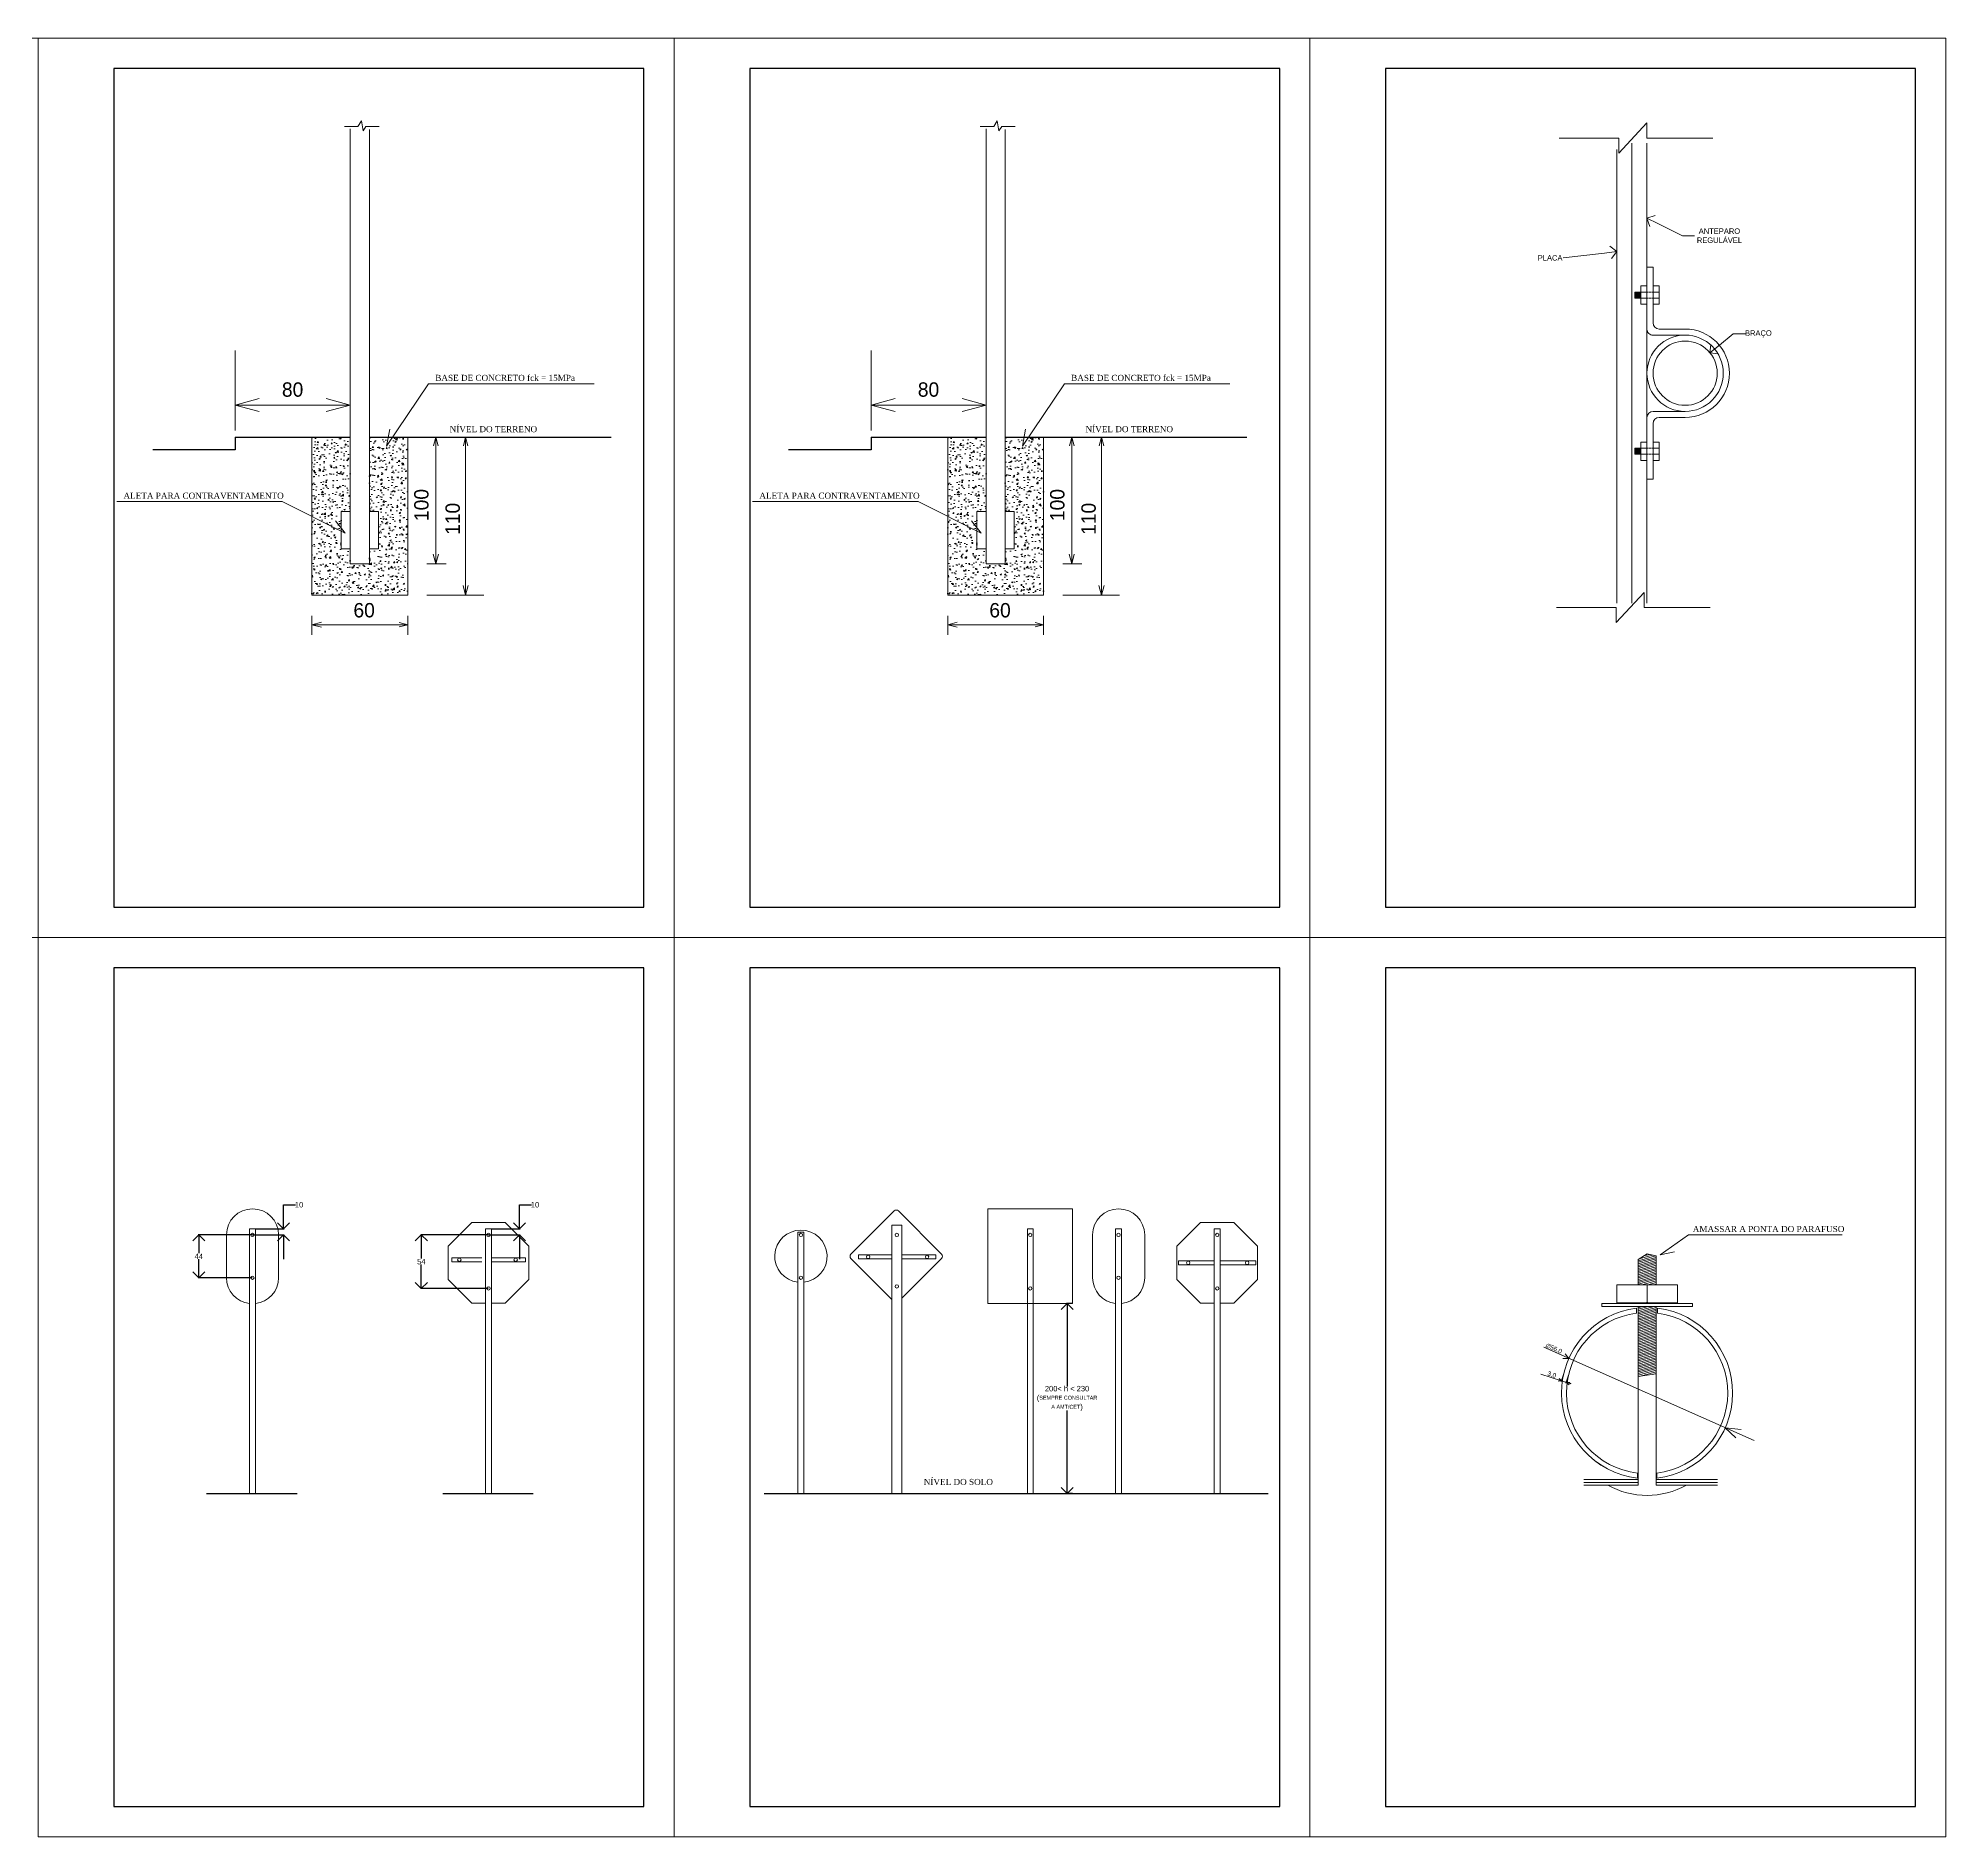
# Model space of a CAD drawing. Extents: x 620 to 1880, y 231 to 825.
# Drawn here: x 1250 to 1880, y 231 to 825 of the extents above; entities that cross this region are included whole.
import ezdxf

# ---------------------------------------------------------------- set-up
doc = ezdxf.new("R2010")
doc.units = 0
doc.header["$MEASUREMENT"] = 0
doc.linetypes.add('DASHED2', pattern=[0.375, 0.25, -0.125])
doc.layers.get('0').update_dxf_attribs({"linetype": 'CONTINUOUS'})
doc.layers.get('Defpoints').update_dxf_attribs({"linetype": 'CONTINUOUS'})
for name, color, linetype, lineweight in [('concreto', 36, 'CONTINUOUS', 13), ('COTAS', 7, 'CONTINUOUS', 9), ('linha', 7, 'CONTINUOUS', 18), ('QUAD', 7, 'CONTINUOUS', 25), ('texto', 1, 'CONTINUOUS', 18)]:
    doc.layers.add(name, color=color, linetype=linetype, lineweight=lineweight)
doc.layers.add('piso', color=127, linetype='CONTINUOUS')
doc.styles.add('STYLE1', font='TIMES.TTF')
doc.dimstyles.get("Standard").update_dxf_attribs({"dimtxt": 1.8, "dimasz": 4, "dimexe": 0.18, "dimexo": 0.0625, "dimgap": 0.09, "dimtad": 0, "dimtih": 1, "dimtoh": 1, "dimzin": 0, "dimdsep": 46, "dimtxsty": 'Standard', "dimblk": 'OPEN90', "dimcen": 0.09, "dimadec": 0, "dimazin": 0, "dimtfac": 1, "dimtofl": 0, "dimtmove": 0, "dimatfit": 3, "dimfxl": 0, "dimtolj": 1, "dimtzin": 0, "dimarcsym": 0})
pattern_1 = [(15, (-1331.6755, -1450.80516), (-0.12940952, 0.48296291), [])]

# ---------------------------------------------------------------- blocks, each defined once
blk = doc.blocks.new('_Open90')
at = {"color": 0, "linetype": 'ByBlock', "lineweight": -2}
for p, q in [((0, 0), (-1, 0)), ((-0.5, 0.5), (0, 0)), ((0, 0), (-0.5, -0.5))]:
    blk.add_line(p, q, dxfattribs=at)
blk = doc.blocks.new('*D26')
at = {"layer": 'COTAS', "color": 0, "lineweight": -2}
for p, q in [((1321.16, 430.06), (1303.35, 430.06)), ((1303.53, 426.06), (1303.53, 423.98)), ((1321.16, 415.91), (1303.35, 415.91)), ((1303.53, 419.91), (1303.53, 422))]:
    blk.add_line(p, q, dxfattribs=at)
at = {"layer": 'Defpoints', "color": 0, "lineweight": 13}
for p in [(1321.22, 430.06), (1303.53, 415.91), (1321.22, 415.91)]:
    blk.add_point(p, dxfattribs=at)
at = {"layer": 'COTAS', "color": 0, "lineweight": -2, "xscale": 4, "yscale": 4, "zscale": 4}
for p, rotation in [((1303.53, 430.06), 90), ((1303.53, 415.91), 270)]:
    blk.add_blockref('_Open90', p, dxfattribs=dict(at, rotation=rotation))
at = {"layer": 'COTAS', "color": 0, "lineweight": 13, "insert": (1303.53, 422.99), "char_height": 1.8, "attachment_point": 5}
blk.add_mtext('\\A1;44', dxfattribs=at)
blk = doc.blocks.new('*D27')
at = {"layer": 'COTAS', "color": 0, "lineweight": -2}
for p, q in [((1409.41, 436.01), (1409.41, 440.01)), ((1409.41, 440.01), (1413.41, 440.01)), ((1399.19, 430.06), (1409.59, 430.06)), ((1400.16, 432.01), (1409.59, 432.01)), ((1409.41, 426.06), (1409.41, 422.06))]:
    blk.add_line(p, q, dxfattribs=at)
at = {"layer": 'Defpoints', "color": 0, "lineweight": 13}
for p in [(1399.13, 430.06), (1400.09, 432.01), (1409.41, 432.01)]:
    blk.add_point(p, dxfattribs=at)
at = {"layer": 'COTAS', "color": 0, "lineweight": -2, "xscale": 4, "yscale": 4, "zscale": 4}
for p, rotation in [((1409.41, 432.01), 270), ((1409.41, 430.06), 90)]:
    blk.add_blockref('_Open90', p, dxfattribs=dict(at, rotation=rotation))
at = {"layer": 'COTAS', "color": 0, "lineweight": 13, "insert": (1414.55, 440.01), "char_height": 1.8, "attachment_point": 5}
blk.add_mtext('\\A1;10', dxfattribs=at)
blk = doc.blocks.new('*D28')
at = {"layer": 'COTAS', "color": 0, "lineweight": -2}
for p, q in [((1399.13, 430.06), (1376.81, 430.06)), ((1376.99, 426.06), (1376.99, 422.21)), ((1376.99, 416.38), (1376.99, 420.23)), ((1399.13, 412.38), (1376.81, 412.38))]:
    blk.add_line(p, q, dxfattribs=at)
at = {"layer": 'Defpoints', "color": 0, "lineweight": 13}
for p in [(1399.19, 430.06), (1376.99, 412.38), (1399.19, 412.38)]:
    blk.add_point(p, dxfattribs=at)
at = {"layer": 'COTAS', "color": 0, "lineweight": -2, "xscale": 4, "yscale": 4, "zscale": 4}
for p, rotation in [((1376.99, 430.06), 90), ((1376.99, 412.38), 270)]:
    blk.add_blockref('_Open90', p, dxfattribs=dict(at, rotation=rotation))
at = {"layer": 'COTAS', "color": 0, "lineweight": 13, "insert": (1376.99, 421.22), "char_height": 1.8, "attachment_point": 5}
blk.add_mtext('\\A1;54', dxfattribs=at)
blk = doc.blocks.new('*D29')
at = {"layer": 'COTAS', "color": 0, "lineweight": -2}
for p, q in [((1331.5, 436.01), (1331.5, 440.01)), ((1331.5, 440.01), (1335.5, 440.01)), ((1321.29, 430.06), (1331.68, 430.06)), ((1322.25, 432.01), (1331.68, 432.01)), ((1331.5, 426.06), (1331.5, 422.06))]:
    blk.add_line(p, q, dxfattribs=at)
at = {"layer": 'Defpoints', "color": 0, "lineweight": 13}
for p in [(1321.22, 430.06), (1322.19, 432.01), (1331.5, 432.01)]:
    blk.add_point(p, dxfattribs=at)
at = {"layer": 'COTAS', "color": 0, "lineweight": -2, "xscale": 4, "yscale": 4, "zscale": 4}
for p, rotation in [((1331.5, 432.01), 270), ((1331.5, 430.06), 90)]:
    blk.add_blockref('_Open90', p, dxfattribs=dict(at, rotation=rotation))
at = {"layer": 'COTAS', "color": 0, "lineweight": 13, "insert": (1336.64, 440.01), "char_height": 1.8, "attachment_point": 5}
blk.add_mtext('\\A1;10', dxfattribs=at)
blk = doc.blocks.new('*D31')
at = {"layer": 'COTAS', "color": 0, "lineweight": -2}
for p, q in [((1592, 407.37), (1590.07, 407.37)), ((1590.25, 403.37), (1590.25, 380.01)), ((1590.25, 348.68), (1590.25, 372.03)), ((1592, 344.68), (1590.07, 344.68))]:
    blk.add_line(p, q, dxfattribs=at)
at = {"layer": 'Defpoints', "color": 0, "lineweight": 13}
for p in [(1592.06, 407.37), (1590.25, 344.68), (1592.06, 344.68)]:
    blk.add_point(p, dxfattribs=at)
at = {"layer": 'COTAS', "color": 0, "lineweight": -2, "xscale": 4, "yscale": 4, "zscale": 4}
for p, rotation in [((1590.25, 407.37), 90), ((1590.25, 344.68), 270)]:
    blk.add_blockref('_Open90', p, dxfattribs=dict(at, rotation=rotation))
at = {"layer": 'COTAS', "color": 0, "lineweight": 13, "insert": (1590.25, 376.02), "char_height": 1.8, "attachment_point": 5}
blk.add_mtext('\\A1;200< h < 230\\P({\\H0.7222x;SEMPRE CONSULTAR\\PA AMT/CET})', dxfattribs=at)
blk = doc.blocks.new('_Open30')
at = {"color": 0, "linetype": 'ByBlock', "lineweight": -2}
for p, q in [((-1, 0.268), (0, 0)), ((0, 0), (-1, -0.268)), ((0, 0), (-1, 0))]:
    blk.add_line(p, q, dxfattribs=at)

msp = doc.modelspace()

# ---------------------------------------------------------------- hatches: boundary and pattern name
at = {"layer": 'concreto', "lineweight": 13}
h = msp.add_hatch(dxfattribs=at)
h.set_pattern_fill('AR-CONC', color=36, scale=0.632882, style=0)
h.set_pattern_definition([(50, (1003.4724, 351.357), (4.53941, -0.397147), [0.47466, -5.221276]), (355, (1003.4724, 351.357), (-0.878132, 4.76049), [0.37973, -4.17702]), (100.4514, (1003.8506, 351.324), (3.66128, 4.36334), [0.4034, -4.437402]), (46.1842, (1003.4724, 352.6227), (6.754376, -1.04754), [0.71199, -7.831915]), (96.6356, (1004.035, 352.5354), (5.91531, 6.16502), [0.6051, -6.6561]), (351.1842, (1003.4724, 352.623), (5.91531, 6.16502), [0.56959, -6.26553]), (21, (1004.1052, 352.3062), (3.777717, -2.548102), [0.47466, -5.221276]), (326, (1004.1052, 352.306), (1.5399, 4.589344), [0.37973, -4.17702]), (71.4514, (1004.42, 352.094), (5.317618, 2.041237), [0.4034, -4.437402]), (37.5, (1003.4724, 351.3569), (0.0769575, 2.1068253), [0, -4.12639, 0, -4.24031, 0, -4.192843]), (7.5, (1003.4724, 351.357), (1.66492, 2.496161), [0, -2.417609, 0, -4.031458, 0, -1.598027]), (327.5, (1002.061, 351.3569), (3.378466, -0.142746), [0, -1.582205, 0, -4.93648, 0, -6.550329]), (317.5, (1001.428, 351.357), (3.69088, 0.633546), [0, -2.056866, 0, -3.278329, 0, -4.651683])])
h.paths.add_polyline_path([(1372.493, 693.461), (1359.835, 693.461), (1359.835, 668.973), (1362.835, 668.973), (1362.835, 659.223), (1372.493, 648.203)])
h.paths.add_polyline_path([(1359.835, 651.709), (1353.507, 651.709), (1353.507, 656.586), (1350.507, 656.586), (1350.507, 668.973), (1353.507, 668.973), (1353.507, 693.461), (1340.849, 693.461), (1340.849, 641.376), (1372.493, 641.376), (1372.493, 648.203), (1362.835, 659.223), (1362.835, 656.586), (1359.835, 656.586)])
h = msp.add_hatch(dxfattribs=at)
h.set_pattern_fill('AR-CONC', color=36, scale=0.632882, style=0)
h.set_pattern_definition([(50, (1213.4724, 351.357), (4.53941, -0.397147), [0.47466, -5.221276]), (355, (1213.4724, 351.357), (-0.878132, 4.76049), [0.37973, -4.17702]), (100.4514, (1213.8506, 351.324), (3.66128, 4.36334), [0.4034, -4.437402]), (46.1842, (1213.4724, 352.6227), (6.754376, -1.04754), [0.71199, -7.831915]), (96.6356, (1214.035, 352.5354), (5.91531, 6.16502), [0.6051, -6.6561]), (351.1842, (1213.4724, 352.623), (5.91531, 6.16502), [0.56959, -6.26553]), (21, (1214.1052, 352.3062), (3.777717, -2.548102), [0.47466, -5.221276]), (326, (1214.1052, 352.306), (1.5399, 4.589344), [0.37973, -4.17702]), (71.4514, (1214.42, 352.094), (5.317618, 2.041237), [0.4034, -4.437402]), (37.5, (1213.4724, 351.3569), (0.0769575, 2.1068253), [0, -4.12639, 0, -4.24031, 0, -4.192843]), (7.5, (1213.4724, 351.357), (1.66492, 2.496161), [0, -2.417609, 0, -4.031458, 0, -1.598027]), (327.5, (1212.061, 351.3569), (3.378466, -0.142746), [0, -1.582205, 0, -4.93648, 0, -6.550329]), (317.5, (1211.428, 351.357), (3.69088, 0.633546), [0, -2.056866, 0, -3.278329, 0, -4.651683])])
h.paths.add_polyline_path([(1582.493, 693.461), (1569.835, 693.461), (1569.835, 668.973), (1572.835, 668.973), (1572.835, 659.223), (1582.493, 648.203)])
h.paths.add_polyline_path([(1569.835, 651.709), (1563.507, 651.709), (1563.507, 656.586), (1560.507, 656.586), (1560.507, 668.973), (1563.507, 668.973), (1563.507, 693.461), (1550.849, 693.461), (1550.849, 641.376), (1582.493, 641.376), (1582.493, 648.203), (1572.835, 659.223), (1572.835, 656.586), (1569.835, 656.586)])
at = {"layer": 'COTAS', "lineweight": 5}
for points in [[(1779.763, 741.44), (1777.721, 741.44), (1777.721, 739.44), (1779.763, 739.44)], [(1779.763, 689.837), (1777.721, 689.837), (1777.721, 687.837), (1779.763, 687.837)]]:
    msp.add_hatch(color=7, dxfattribs=at).paths.add_polyline_path(points)
at = {"layer": 'linha', "lineweight": 9}
h = msp.add_hatch(dxfattribs=at)
h.set_pattern_fill('ANSI31', scale=4, angle=330, style=0)
h.set_pattern_definition(pattern_1)
h.paths.add_polyline_path([(1778.808, 413.612), (1781.608, 413.612), (1781.808, 413.412), (1782.008, 413.612), (1784.808, 413.612), (1784.808, 423.106), (1781.808, 423.758), (1778.808, 421.925)])
h = msp.add_hatch(dxfattribs=at)
h.set_pattern_fill('ANSI31', scale=4, angle=330, style=0)
h.set_pattern_definition(pattern_1)
h.paths.add_polyline_path([(1784.808, 406.412), (1778.808, 406.412), (1778.808, 383.29), (1784.808, 384.178)])

# ---------------------------------------------------------------- linework, layer by layer
at = {"color": 0, "linetype": 'ByBlock', "lineweight": -2}
for p, q in [((1753.521, 381.847), (1753.64, 381.809)), ((1756.698, 380.831), (1754.955, 381.389))]:
    msp.add_line(p, q, dxfattribs=at)
at = {"layer": 'concreto', "color": 36, "lineweight": 13}
for p, q in [((1353.507, 699.79), (1353.507, 726.253)), ((1563.507, 699.79), (1563.507, 726.253)), ((1315.534, 695.669), (1315.534, 722.132)), ((1525.534, 695.669), (1525.534, 722.132)), ((1323.445, 704.102), (1345.596, 704.102)), ((1533.445, 704.102), (1555.596, 704.102))]:
    msp.add_line(p, q, dxfattribs=at)
at = {"layer": 'COTAS', "color": 7, "lineweight": 5}
for p, q in [((1772.495, 787.252), (1781.764, 797.252)), ((1781.764, 797.252), (1781.764, 792.252)), ((1752.734, 792.252), (1772.495, 792.252)), ((1772.495, 792.252), (1772.495, 787.252)), ((1781.764, 792.252), (1803.526, 792.252)), ((1793.506, 760.028), (1785.355, 764.018)), ((1797.506, 760.028), (1793.506, 760.028)), ((1754.073, 752.699), (1767.79, 754.305)), ((1810.263, 727.609), (1805.672, 723.857)), ((1814.263, 727.609), (1810.263, 727.609)), ((1751.848, 637.244), (1771.609, 637.244)), ((1771.609, 632.244), (1780.877, 642.244)), ((1771.609, 637.244), (1771.609, 632.244)), ((1780.877, 642.244), (1780.877, 637.244)), ((1780.877, 637.244), (1802.64, 637.244))]:
    msp.add_line(p, q, dxfattribs=at)
at = {"layer": 'COTAS', "color": 1, "lineweight": 20}
for p, q in [((1771.763, 788.509), (1771.763, 638.703)), ((1776.763, 790.561), (1776.763, 729.167)), ((1781.763, 790.561), (1781.763, 729.167)), ((1776.763, 729.697), (1776.763, 699.331)), ((1781.763, 729.697), (1781.763, 699.331)), ((1781.763, 714.632), (1781.763, 714.601)), ((1776.763, 700.014), (1776.763, 638.703)), ((1781.763, 700.014), (1781.763, 638.703))]:
    msp.add_line(p, q, dxfattribs=at)
at = {"layer": 'COTAS', "color": 7, "linetype": 'DASHED2', "lineweight": 5, "ltscale": 2}
for p, q in [((1783.763, 741.44), (1781.763, 741.44)), ((1783.763, 739.44), (1781.763, 739.44)), ((1783.763, 689.837), (1781.763, 689.837)), ((1783.763, 687.837), (1781.763, 687.837))]:
    msp.add_line(p, q, dxfattribs=at)
at = {"layer": 'COTAS', "color": 1, "lineweight": 18}
for p, q in [((1533.133, 437.961), (1518.896, 423.724)), ((1548.784, 423.724), (1534.547, 437.961)), ((1564.133, 438.668), (1564.133, 407.366)), ((1592.063, 438.668), (1564.133, 438.668)), ((1592.063, 407.366), (1592.063, 438.668)), ((1312.655, 415.913), (1312.655, 430.063)), ((1329.866, 415.913), (1329.866, 430.063)), ((1598.681, 415.913), (1598.681, 430.063)), ((1615.892, 415.913), (1615.892, 430.063)), ((1518.896, 422.31), (1532.43, 408.776)), ((1535.646, 409.172), (1548.784, 422.31)), ((1564.133, 407.366), (1592.063, 407.366))]:
    msp.add_line(p, q, dxfattribs=at)
for points in [[(1400.157, 407.531), (1404.706, 407.531), (1412.504, 415.33), (1412.504, 426.358), (1404.706, 434.156), (1393.678, 434.156), (1385.88, 426.358), (1385.88, 415.33), (1393.678, 407.531), (1398.227, 407.531)], [(1640.813, 407.531), (1645.363, 407.531), (1653.161, 415.33), (1653.161, 426.358), (1645.363, 434.156), (1634.334, 434.156), (1626.536, 426.358), (1626.536, 415.33), (1634.334, 407.531), (1638.884, 407.531)]]:
    msp.add_lwpolyline(points, dxfattribs=at)
msp.add_lwpolyline([(1501.39, 414.399), (1501.39, 416.556), (1501.39, 430.984), (1503.32, 430.984), (1503.32, 414.399, 17.8605937)], format="xyb", close=True, dxfattribs=at)
for centre, radius, start, end in [((1321.26, 430.063), 8.605, 0, 180), ((1533.84, 437.254), 1, 45, 135), ((1607.287, 430.063), 8.605, 0, 180), ((1502.355, 422.988), 8.643, 276.409196, 263.590804), ((1519.603, 423.017), 1, 135, 225), ((1548.077, 423.017), 1, 315, 45), ((1321.26, 415.913), 8.605, 180, 263.312515), ((1321.26, 415.913), 8.605, 276.186907, 0), ((1607.287, 415.913), 8.605, 180, 263.312515), ((1607.287, 415.913), 8.605, 276.186907, 0)]:
    msp.add_arc(centre, radius, start, end, dxfattribs=at)
at = {"layer": 'linha', "color": 7, "lineweight": 5}
for p, q in [((1351.586, 796.069), (1356.047, 796.069)), ((1356.047, 796.069), (1354.053, 796.069)), ((1356.047, 796.069), (1354.053, 796.069)), ((1357.192, 797.931), (1356.047, 796.069)), ((1357.192, 797.931), (1356.047, 796.069)), ((1356.047, 796.069), (1357.192, 797.931)), ((1357.742, 794.619), (1357.192, 797.931)), ((1357.742, 794.619), (1357.192, 797.931)), ((1357.192, 797.931), (1357.742, 794.619)), ((1358.659, 796.069), (1357.742, 794.619)), ((1358.659, 796.069), (1357.742, 794.619)), ((1357.742, 794.619), (1358.659, 796.069)), ((1358.659, 796.069), (1363.119, 796.069)), ((1561.586, 796.069), (1566.046, 796.069)), ((1566.046, 796.069), (1564.053, 796.069)), ((1566.046, 796.069), (1564.053, 796.069)), ((1566.046, 796.069), (1567.192, 797.931)), ((1567.192, 797.931), (1566.046, 796.069)), ((1567.192, 797.931), (1566.046, 796.069)), ((1567.192, 797.931), (1567.742, 794.619)), ((1567.742, 794.619), (1567.192, 797.931)), ((1567.742, 794.619), (1567.192, 797.931)), ((1567.742, 794.619), (1568.659, 796.069)), ((1568.659, 796.069), (1567.742, 794.619)), ((1568.659, 796.069), (1567.742, 794.619)), ((1568.659, 796.069), (1573.119, 796.069))]:
    msp.add_line(p, q, dxfattribs=at)
at = {"layer": 'linha', "color": 5, "lineweight": 18}
for p, q in [((1353.507, 795.376), (1353.507, 658.789)), ((1359.835, 795.13), (1359.835, 651.709)), ((1563.507, 795.376), (1563.507, 658.789)), ((1569.835, 795.13), (1569.835, 651.709)), ((1779.763, 743.44), (1779.763, 737.44)), ((1779.763, 743.44), (1781.763, 743.44)), ((1783.763, 749.66), (1781.763, 749.66)), ((1783.763, 749.66), (1783.763, 731.219)), ((1783.763, 743.44), (1785.763, 743.44)), ((1785.763, 743.44), (1785.763, 737.44)), ((1777.721, 741.44), (1779.763, 741.44)), ((1777.721, 741.44), (1777.721, 739.44)), ((1777.721, 739.44), (1779.763, 739.44)), ((1779.763, 741.44), (1781.763, 741.44)), ((1779.763, 739.44), (1781.763, 739.44)), ((1779.763, 737.44), (1781.763, 737.44)), ((1783.763, 741.44), (1785.763, 741.44)), ((1783.763, 739.44), (1785.763, 739.44)), ((1783.763, 737.44), (1785.763, 737.44)), ((1353.507, 734.871), (1353.507, 651.709)), ((1353.507, 733.308), (1353.507, 658.789)), ((1359.835, 658.789), (1359.835, 733.308)), ((1359.835, 658.789), (1359.835, 733.308)), ((1563.507, 734.871), (1563.507, 651.709)), ((1563.507, 733.308), (1563.507, 658.789)), ((1569.835, 658.789), (1569.835, 733.308)), ((1569.835, 658.789), (1569.835, 733.308)), ((1794.365, 727.219), (1783.773, 727.167)), ((1794.365, 729.219), (1785.763, 729.219)), ((1794.365, 702.014), (1783.763, 702.014)), ((1794.365, 700.014), (1785.763, 700.014)), ((1783.763, 698.014), (1783.763, 679.66)), ((1777.721, 689.837), (1779.763, 689.837)), ((1777.721, 689.837), (1777.721, 687.837)), ((1777.721, 687.837), (1779.763, 687.837)), ((1779.763, 691.837), (1779.763, 685.837)), ((1779.763, 691.837), (1781.763, 691.837)), ((1779.763, 689.837), (1781.763, 689.837)), ((1779.763, 687.837), (1781.763, 687.837)), ((1783.763, 691.837), (1785.763, 691.837)), ((1783.763, 689.837), (1785.763, 689.837)), ((1783.763, 687.837), (1785.763, 687.837)), ((1785.763, 691.837), (1785.763, 685.837)), ((1779.763, 685.837), (1781.763, 685.837)), ((1783.763, 685.837), (1785.763, 685.837)), ((1783.763, 679.66), (1781.763, 679.66)), ((1350.507, 668.973), (1350.507, 656.586)), ((1350.507, 668.973), (1353.507, 668.973)), ((1359.835, 668.973), (1362.835, 668.973)), ((1362.835, 656.586), (1362.835, 668.973)), ((1560.507, 668.973), (1560.507, 656.586)), ((1560.507, 668.973), (1563.507, 668.973)), ((1569.835, 668.973), (1572.835, 668.973)), ((1572.835, 656.586), (1572.835, 668.973)), ((1350.507, 656.586), (1353.507, 656.586)), ((1353.507, 658.789), (1353.507, 651.709)), ((1353.507, 658.789), (1353.507, 651.709)), ((1359.835, 651.709), (1359.835, 658.789)), ((1359.835, 651.709), (1359.835, 658.789)), ((1359.835, 656.586), (1362.835, 656.586)), ((1560.507, 656.586), (1563.507, 656.586)), ((1563.507, 658.789), (1563.507, 651.709)), ((1563.507, 658.789), (1563.507, 651.709)), ((1569.835, 651.709), (1569.835, 658.789)), ((1569.835, 651.709), (1569.835, 658.789)), ((1569.835, 656.586), (1572.835, 656.586)), ((1353.507, 651.709), (1359.835, 651.709)), ((1353.507, 651.709), (1359.835, 651.709)), ((1353.507, 651.709), (1359.835, 651.709)), ((1563.507, 651.709), (1569.835, 651.709)), ((1563.507, 651.709), (1569.835, 651.709)), ((1563.507, 651.709), (1569.835, 651.709)), ((1320.258, 432.014), (1320.258, 416.556)), ((1322.188, 432.014), (1320.258, 432.014)), ((1320.258, 432.014), (1322.188, 432.014)), ((1320.258, 430.984), (1320.258, 416.556)), ((1322.188, 344.683), (1322.188, 432.014)), ((1322.188, 344.683), (1322.188, 430.984)), ((1398.227, 432.014), (1398.227, 416.556)), ((1400.157, 432.014), (1398.227, 432.014)), ((1398.227, 430.984), (1398.227, 416.556)), ((1400.157, 344.683), (1400.157, 432.014)), ((1400.157, 344.683), (1400.157, 430.984)), ((1501.39, 430.984), (1501.39, 416.556)), ((1501.39, 430.984), (1501.39, 416.556)), ((1503.32, 430.984), (1501.39, 430.984)), ((1503.32, 344.683), (1503.32, 430.984)), ((1503.32, 344.683), (1503.32, 430.984)), ((1532.43, 417.842), (1532.43, 433.279)), ((1532.43, 344.683), (1532.43, 433.279)), ((1532.43, 433.279), (1535.646, 433.279)), ((1532.43, 433.279), (1535.646, 433.279)), ((1535.646, 433.279), (1535.646, 417.842)), ((1535.646, 344.683), (1535.646, 433.279)), ((1577.133, 432.014), (1577.133, 416.556)), ((1579.063, 432.014), (1577.133, 432.014)), ((1577.133, 430.984), (1577.133, 416.556)), ((1579.063, 344.683), (1579.063, 432.014)), ((1579.063, 344.683), (1579.063, 430.984)), ((1606.284, 432.014), (1606.284, 416.556)), ((1608.214, 432.014), (1606.284, 432.014)), ((1606.284, 432.014), (1608.214, 432.014)), ((1606.284, 430.984), (1606.284, 416.556)), ((1608.214, 344.683), (1608.214, 432.014)), ((1608.214, 344.683), (1608.214, 430.984)), ((1638.884, 432.014), (1638.884, 416.556)), ((1640.813, 432.014), (1638.884, 432.014)), ((1638.884, 430.984), (1638.884, 416.556)), ((1640.813, 344.683), (1640.813, 432.014)), ((1640.813, 344.683), (1640.813, 430.984)), ((1387.073, 422.501), (1396.941, 422.501)), ((1387.073, 421.215), (1387.073, 422.501)), ((1400.157, 422.501), (1411.384, 422.501)), ((1400.157, 422.501), (1411.384, 422.501)), ((1411.384, 422.501), (1411.384, 421.215)), ((1521.357, 423.441), (1532.43, 423.441)), ((1521.357, 423.441), (1532.43, 423.441)), ((1521.357, 422.155), (1521.357, 423.441)), ((1521.357, 422.155), (1521.357, 423.441)), ((1532.43, 422.155), (1521.357, 422.155)), ((1521.357, 422.155), (1532.43, 422.155)), ((1535.646, 423.441), (1546.929, 423.441)), ((1535.646, 423.441), (1535.828, 423.441)), ((1535.646, 422.155), (1546.929, 422.155)), ((1535.828, 422.155), (1535.646, 422.155)), ((1546.929, 422.155), (1546.929, 423.441)), ((1546.929, 422.155), (1546.929, 423.441)), ((1320.258, 416.556), (1320.258, 399.072)), ((1320.258, 416.556), (1320.258, 399.072)), ((1396.941, 421.215), (1387.073, 421.215)), ((1398.227, 416.556), (1398.227, 399.072)), ((1398.227, 416.556), (1398.227, 399.072)), ((1411.384, 421.215), (1400.157, 421.215)), ((1400.157, 421.215), (1411.384, 421.215)), ((1501.39, 416.556), (1501.39, 399.072)), ((1501.39, 416.556), (1501.39, 399.072)), ((1532.43, 399.001), (1532.43, 416.556)), ((1535.646, 416.556), (1535.646, 399.001)), ((1577.133, 416.556), (1577.133, 399.072)), ((1577.133, 416.556), (1577.133, 399.072)), ((1606.284, 416.556), (1606.284, 399.072)), ((1606.284, 416.556), (1606.284, 399.072)), ((1627.062, 421.487), (1638.884, 421.487)), ((1627.062, 421.487), (1638.884, 421.487)), ((1627.062, 420.201), (1627.062, 421.487)), ((1627.062, 420.201), (1627.062, 421.487)), ((1638.884, 420.201), (1627.062, 420.201)), ((1627.062, 420.201), (1638.884, 420.201)), ((1638.884, 416.556), (1638.884, 399.072)), ((1638.884, 416.556), (1638.884, 399.072)), ((1640.813, 421.487), (1652.635, 421.487)), ((1640.813, 421.487), (1641.534, 421.487)), ((1640.813, 420.201), (1652.635, 420.201)), ((1641.534, 420.201), (1640.813, 420.201)), ((1652.635, 421.487), (1652.635, 420.201)), ((1320.258, 399.072), (1320.258, 344.683)), ((1320.258, 399.072), (1320.258, 399.001)), ((1320.258, 399.001), (1320.258, 344.683)), ((1398.227, 399.072), (1398.227, 344.683)), ((1398.227, 399.072), (1398.227, 399.001)), ((1398.227, 399.001), (1398.227, 344.683)), ((1501.39, 399.072), (1501.39, 344.683)), ((1501.39, 399.001), (1501.39, 344.683)), ((1577.133, 399.072), (1577.133, 344.683)), ((1577.133, 399.001), (1577.133, 344.683)), ((1606.284, 399.072), (1606.284, 344.683)), ((1606.284, 399.072), (1606.284, 399.001)), ((1606.284, 399.001), (1606.284, 344.683)), ((1638.884, 399.072), (1638.884, 344.683)), ((1638.884, 399.072), (1638.884, 399.001)), ((1638.884, 399.001), (1638.884, 344.683)), ((1319.615, 344.683), (1322.831, 344.683)), ((1320.258, 344.683), (1322.188, 344.683)), ((1397.584, 344.683), (1400.8, 344.683)), ((1398.227, 344.683), (1400.157, 344.683)), ((1507.943, 344.683), (1511.159, 344.683)), ((1508.586, 344.683), (1510.516, 344.683))]:
    msp.add_line(p, q, dxfattribs=at)
at = {"layer": 'linha', "color": 7, "lineweight": 18}
for p, q in [((1365.496, 690.494), (1379.367, 711.154)), ((1434.04, 711.154), (1379.367, 711.154)), ((1575.496, 690.494), (1589.367, 711.154)), ((1644.04, 711.154), (1589.367, 711.154)), ((1340.849, 693.461), (1340.849, 641.376)), ((1365.496, 690.494), (1366.549, 696.125)), ((1372.493, 693.461), (1372.493, 641.376)), ((1381.046, 690.66), (1381.796, 693.461)), ((1381.796, 693.461), (1381.796, 655.488)), ((1381.796, 693.461), (1382.547, 690.66)), ((1390.887, 690.66), (1391.638, 693.461)), ((1391.638, 693.461), (1391.638, 641.376)), ((1391.638, 693.461), (1392.388, 690.66)), ((1550.849, 693.461), (1550.849, 641.376)), ((1575.496, 690.494), (1576.549, 696.125)), ((1582.493, 693.461), (1582.493, 641.376)), ((1591.046, 690.66), (1591.796, 693.461)), ((1591.796, 693.461), (1591.796, 655.488)), ((1591.796, 693.461), (1592.547, 690.66)), ((1600.887, 690.66), (1601.638, 693.461)), ((1601.638, 693.461), (1601.638, 641.376)), ((1601.638, 693.461), (1602.388, 690.66)), ((1381.796, 676.057), (1381.796, 683.968)), ((1591.796, 676.057), (1591.796, 683.968)), ((1331.076, 672.241), (1276.403, 672.241)), ((1351.883, 661.786), (1331.076, 672.241)), ((1541.076, 672.241), (1486.403, 672.241)), ((1561.883, 661.786), (1541.076, 672.241)), ((1351.883, 661.786), (1348.662, 665.892)), ((1561.883, 661.786), (1558.662, 665.892)), ((1381.796, 651.709), (1381.796, 659.62)), ((1591.796, 651.709), (1591.796, 659.62)), ((1378.822, 651.709), (1385.17, 651.709)), ((1378.822, 651.709), (1385.17, 651.709)), ((1381.796, 651.709), (1380.95, 654.868)), ((1382.643, 654.868), (1381.796, 651.709)), ((1391.638, 654.034), (1391.638, 641.376)), ((1391.638, 641.376), (1391.638, 649.287)), ((1588.822, 651.709), (1595.17, 651.709)), ((1588.822, 651.709), (1595.17, 651.709)), ((1591.796, 651.709), (1590.95, 654.868)), ((1592.643, 654.868), (1591.796, 651.709)), ((1601.638, 654.034), (1601.638, 641.376)), ((1601.638, 641.376), (1601.638, 649.287)), ((1391.638, 641.376), (1390.792, 644.535)), ((1392.484, 644.535), (1391.638, 641.376)), ((1601.638, 641.376), (1600.792, 644.535)), ((1602.484, 644.535), (1601.638, 641.376)), ((1340.849, 641.376), (1372.493, 641.376)), ((1378.822, 641.376), (1397.618, 641.376)), ((1550.849, 641.376), (1582.493, 641.376)), ((1588.822, 641.376), (1607.618, 641.376)), ((1340.849, 634.548), (1340.849, 628.201)), ((1340.849, 634.548), (1340.849, 628.201)), ((1340.849, 631.574), (1344.008, 632.421)), ((1340.849, 631.574), (1348.76, 631.574)), ((1344.008, 630.728), (1340.849, 631.574)), ((1348.76, 631.574), (1372.493, 631.574)), ((1369.692, 632.325), (1372.493, 631.574)), ((1372.493, 631.574), (1369.692, 630.824)), ((1372.493, 634.548), (1372.493, 628.201)), ((1372.493, 634.548), (1372.493, 628.201)), ((1550.849, 634.548), (1550.849, 628.201)), ((1550.849, 634.548), (1550.849, 628.201)), ((1550.849, 631.574), (1554.008, 632.421)), ((1550.849, 631.574), (1558.76, 631.574)), ((1554.008, 630.728), (1550.849, 631.574)), ((1558.76, 631.574), (1582.493, 631.574)), ((1579.692, 632.325), (1582.493, 631.574)), ((1582.493, 631.574), (1579.692, 630.824)), ((1582.493, 634.548), (1582.493, 628.201)), ((1582.493, 634.548), (1582.493, 628.201)), ((1501.39, 430.984), (1503.32, 430.984)), ((1795.517, 430.063), (1786.154, 423.511)), ((1846.232, 430.063), (1795.517, 430.063)), ((1781.808, 423.758), (1778.808, 421.925)), ((1781.808, 423.758), (1784.808, 423.106)), ((1784.808, 423.106), (1784.808, 413.612)), ((1786.154, 423.511), (1790.88, 424.519)), ((1778.808, 421.925), (1778.808, 413.612)), ((1771.908, 413.612), (1771.808, 413.512)), ((1771.808, 413.512), (1771.808, 407.712)), ((1771.908, 413.612), (1781.608, 413.612)), ((1781.808, 413.412), (1781.608, 413.612)), ((1781.808, 413.412), (1782.008, 413.612)), ((1781.808, 413.412), (1781.808, 407.812)), ((1782.008, 413.612), (1791.708, 413.612)), ((1791.808, 413.512), (1791.708, 413.612)), ((1791.808, 413.512), (1791.808, 407.712)), ((1766.808, 407.412), (1796.808, 407.412)), ((1766.808, 407.412), (1766.808, 406.412)), ((1766.808, 406.412), (1796.808, 406.412)), ((1771.908, 407.612), (1771.808, 407.712)), ((1771.908, 407.612), (1781.608, 407.612)), ((1778.358, 405.874), (1778.358, 404.236)), ((1778.808, 407.612), (1778.808, 407.412)), ((1778.808, 406.412), (1778.808, 347.446)), ((1781.808, 407.812), (1781.608, 407.612)), ((1781.808, 407.812), (1782.008, 407.612)), ((1782.008, 407.612), (1791.708, 407.612)), ((1784.808, 407.612), (1784.808, 407.412)), ((1784.808, 406.412), (1784.808, 347.446)), ((1785.22, 405.879), (1785.22, 404.241)), ((1791.808, 407.712), (1791.708, 407.612)), ((1796.808, 407.412), (1796.808, 406.412)), ((1747.747, 392.937), (1817.125, 362.178)), ((1755.983, 389.285), (1754.801, 390.764)), ((1755.983, 389.285), (1754.021, 389.266)), ((1753.521, 381.847), (1746.675, 384.036)), ((1753.521, 381.847), (1752.404, 381.754)), ((1753.521, 381.847), (1752.712, 382.605)), ((1754.284, 384.232), (1753.445, 381.609)), ((1754.955, 381.389), (1753.64, 381.809)), ((1755.837, 383.736), (1754.998, 381.112)), ((1755.074, 381.351), (1756.037, 380.568)), ((1755.074, 381.351), (1756.32, 381.351)), ((1778.808, 383.29), (1784.808, 384.178)), ((1807.634, 366.386), (1811.062, 362.994)), ((1807.634, 366.386), (1812.847, 365.759)), ((1760.869, 349.246), (1778.808, 349.246)), ((1760.869, 348.246), (1778.808, 348.246)), ((1760.869, 347.446), (1778.808, 347.446)), ((1778.668, 351.397), (1778.639, 349.764)), ((1784.808, 349.246), (1805.094, 349.246)), ((1784.808, 348.246), (1805.094, 348.246)), ((1784.808, 347.446), (1805.094, 347.446)), ((1784.992, 351.402), (1785.03, 349.77))]:
    msp.add_line(p, q, dxfattribs=at)
at = {"layer": 'linha', "color": 7, "lineweight": 30}
for p, q in [((1306.083, 344.683), (1335.993, 344.683)), ((1384.052, 344.683), (1413.962, 344.683)), ((1490.264, 344.683), (1656.695, 344.683))]:
    msp.add_line(p, q, dxfattribs=at)
at = {"layer": 'linha', "color": 7, "lineweight": 18}
for points in [[(1250.463, 825.271), (1040.463, 825.271), (1040.463, 528.271), (1250.463, 528.271)], [(1460.463, 825.271), (1250.463, 825.271), (1250.463, 528.271), (1460.463, 528.271)], [(1670.463, 825.271), (1460.463, 825.271), (1460.463, 528.271), (1670.463, 528.271)], [(1880.463, 825.271), (1670.463, 825.271), (1670.463, 528.271), (1880.463, 528.271)], [(1460.463, 528.271), (1250.463, 528.271), (1250.463, 231.271), (1460.463, 231.271)], [(1670.463, 528.271), (1460.463, 528.271), (1460.463, 231.271), (1670.463, 231.271)], [(1880.463, 528.271), (1670.463, 528.271), (1670.463, 231.271), (1880.463, 231.271)], [(1784.808, 423.106), (1781.808, 423.758), (1778.808, 421.925), (1778.808, 413.612), (1781.608, 413.612), (1781.808, 413.412), (1782.008, 413.612), (1784.808, 413.612)], [(1781.808, 413.412), (1781.608, 413.612), (1771.908, 413.612), (1771.808, 413.512), (1771.808, 407.712), (1771.908, 407.612), (1781.608, 407.612), (1781.808, 407.812)], [(1791.808, 413.512), (1791.708, 413.612), (1782.008, 413.612), (1781.808, 413.412), (1781.808, 407.812), (1782.008, 407.612), (1791.708, 407.612), (1791.808, 407.712)], [(1796.808, 407.412), (1766.808, 407.412), (1766.808, 406.412), (1796.808, 406.412)], [(1784.808, 406.412), (1778.808, 406.412), (1778.808, 383.29), (1784.808, 384.178)]]:
    msp.add_lwpolyline(points, close=True, dxfattribs=at)
at = {"layer": 'linha', "color": 7, "lineweight": 20}
for points in [[(1320.656, 430.063, -1), (1321.79, 430.063, -1)], [(1398.625, 430.063, -1), (1399.759, 430.063, -1)], [(1501.788, 430.063, -1), (1502.922, 430.063, -1)], [(1501.788, 430.063, -1), (1502.922, 430.063, -1)], [(1533.471, 430.063, -1), (1534.605, 430.063, -1)], [(1577.531, 430.063, -1), (1578.665, 430.063, -1)], [(1606.682, 430.063, -1), (1607.816, 430.063, -1)], [(1639.282, 430.063, -1), (1640.415, 430.063, -1)], [(1320.656, 415.913, -1), (1321.79, 415.913, -1)], [(1501.788, 415.913, -1), (1502.922, 415.913, -1)], [(1501.788, 415.913, -1), (1502.922, 415.913, -1)], [(1606.682, 415.913, -1), (1607.816, 415.913, -1)], [(1398.625, 412.376, -1), (1399.759, 412.376, -1)], [(1533.471, 413.034, -1), (1534.605, 413.034, -1)], [(1577.531, 412.376, -1), (1578.665, 412.376, -1)], [(1639.282, 412.376, -1), (1640.415, 412.376, -1)]]:
    msp.add_lwpolyline(points, format="xyb", close=True, dxfattribs=at)
at = {"layer": 'linha', "color": 7, "lineweight": 18}
for points in [[(1501.788, 430.063, -1), (1502.922, 430.063, -1)], [(1501.788, 415.913, -1), (1502.922, 415.913, -1)], [(1778.358, 404.236), (1778.358, 405.874, 0.8889615), (1778.639, 349.764), (1778.668, 351.397, -0.8830163)], [(1785.22, 405.879), (1785.22, 404.241, -0.8829287), (1784.992, 351.402), (1785.03, 349.77, 0.8887402)], [(1784.808, 384.178), (1778.808, 383.29), (1778.808, 347.446), (1768.808, 347.446, 0.2635915), (1794.808, 347.446), (1784.808, 347.446)]]:
    msp.add_lwpolyline(points, format="xyb", close=True, dxfattribs=at)
at = {"layer": 'linha', "color": 5, "lineweight": 18}
for radius in [12.602, 10.602]:
    msp.add_circle((1794.365, 714.617), radius, dxfattribs=at)
at = {"layer": 'linha', "color": 7, "lineweight": 18}
for centre in [(1502.355, 430.063), (1534.038, 430.063), (1502.355, 415.913), (1534.038, 413.034)]:
    msp.add_circle(centre, 0.567, dxfattribs=at)
at = {"layer": 'linha', "color": 7, "lineweight": 20}
for centre in [(1389.562, 421.858), (1408.168, 421.858), (1524.573, 422.798), (1544.032, 422.798), (1630.278, 420.844), (1649.738, 420.844)]:
    msp.add_circle(centre, 0.567, dxfattribs=at)
at = {"layer": 'linha', "color": 5, "lineweight": 18}
for centre, radius, start, end in [((1785.763, 731.219), 2, 180, 270), ((1783.763, 729.167), 2, 180, 270.282267), ((1794.365, 714.617), 14.602, 270, 90), ((1783.763, 700.014), 2, 90, 180), ((1785.763, 698.014), 2, 90, 180)]:
    msp.add_arc(centre, radius, start, end, dxfattribs=at)
at = {"layer": 'linha', "color": 7, "lineweight": 18}
for centre, radius, start, end in [((1781.808, 377.836), 28.25, 97.015844, 263.559301), ((1781.808, 377.836), 26.625, 97.446397, 263.226508), ((1781.808, 377.836), 26.625, 276.86854, 82.637373), ((1781.808, 377.836), 28.25, 276.547908, 83.063033), ((1781.808, 370.392), 26.373, 240.466411, 299.533589)]:
    msp.add_arc(centre, radius, start, end, dxfattribs=at)
at = {"layer": 'piso', "lineweight": 30}
for p, q in [((1315.534, 693.461), (1353.507, 693.461)), ((1315.534, 693.461), (1315.534, 689.323)), ((1359.835, 693.461), (1439.643, 693.461)), ((1525.534, 693.461), (1563.507, 693.461)), ((1525.534, 693.461), (1525.534, 689.323)), ((1569.835, 693.461), (1649.643, 693.461)), ((1315.534, 689.323), (1288.296, 689.323)), ((1525.534, 689.323), (1498.296, 689.323))]:
    msp.add_line(p, q, dxfattribs=at)
at = {"layer": 'QUAD', "color": 7, "lineweight": 9}
for p, q in [((1250.463, 528.271), (1250.463, 825.271)), ((1670.463, 231.271), (1670.463, 528.271))]:
    msp.add_line(p, q, dxfattribs=at)
at = {"layer": 'QUAD', "color": 5, "lineweight": 30}
for p, q in [((1450.463, 815.271), (1275.463, 815.271)), ((1275.463, 815.271), (1275.463, 538.271)), ((1450.463, 538.271), (1450.463, 815.271)), ((1870.463, 815.271), (1695.463, 815.271)), ((1695.463, 815.271), (1695.463, 538.271)), ((1870.463, 538.271), (1870.463, 815.271)), ((1275.463, 538.271), (1450.463, 538.271)), ((1695.463, 538.271), (1870.463, 538.271)), ((1695.463, 518.271), (1695.463, 241.271))]:
    msp.add_line(p, q, dxfattribs=at)
at = {"layer": 'QUAD', "color": 5, "lineweight": 20}
for p, q in [((1660.463, 815.271), (1485.463, 815.271)), ((1660.463, 538.271), (1660.463, 815.271)), ((1485.463, 538.271), (1660.463, 538.271)), ((1450.463, 518.271), (1275.463, 518.271)), ((1450.463, 241.271), (1450.463, 518.271)), ((1660.463, 518.271), (1485.463, 518.271)), ((1660.463, 241.271), (1660.463, 518.271)), ((1275.463, 241.271), (1450.463, 241.271)), ((1485.463, 241.271), (1660.463, 241.271))]:
    msp.add_line(p, q, dxfattribs=at)
at = {"layer": 'QUAD', "color": 5, "lineweight": 25}
for p, q in [((1870.463, 518.271), (1695.463, 518.271)), ((1870.463, 241.271), (1870.463, 518.271)), ((1695.463, 241.271), (1870.463, 241.271))]:
    msp.add_line(p, q, dxfattribs=at)
at = {"layer": 'QUAD', "color": 5, "lineweight": 30}
for points in [[(1660.463, 815.271), (1485.463, 815.271), (1485.463, 538.271), (1660.463, 538.271)], [(1450.463, 518.271), (1275.463, 518.271), (1275.463, 241.271), (1450.463, 241.271)], [(1660.463, 518.271), (1485.463, 518.271), (1485.463, 241.271), (1660.463, 241.271)]]:
    msp.add_lwpolyline(points, close=True, dxfattribs=at)
at = {"layer": 'QUAD', "color": 5, "lineweight": 20}
msp.add_lwpolyline([(1695.463, 538.271), (1870.463, 538.271), (1870.463, 815.271), (1695.463, 815.271)], dxfattribs=at)
at = {"layer": 'QUAD', "color": 5, "lineweight": 30}
msp.add_lwpolyline([(1695.463, 241.271), (1870.463, 241.271), (1870.463, 518.271), (1695.463, 518.271)], dxfattribs=at)

# ---------------------------------------------------------------- block references
at = {"layer": 'concreto', "color": 36, "lineweight": 13, "xscale": 7.911024963948648, "yscale": 7.911024963948762, "zscale": 7.91102496394874, "rotation": 180}
for p in [(1315.534, 704.102), (1525.534, 704.102)]:
    msp.add_blockref('_Open30', p, dxfattribs=at)
at = {"layer": 'concreto', "color": 36, "lineweight": 13, "xscale": 7.911024963948648, "yscale": 7.911024963948762, "zscale": 7.91102496394874}
for p in [(1353.507, 704.102), (1563.507, 704.102)]:
    msp.add_blockref('_Open30', p, dxfattribs=at)
at = {"layer": 'COTAS', "color": 7, "lineweight": 5, "yscale": 4, "zscale": 4}
for p, xscale, rotation in [((1781.763, 765.776), 3.999999999999898, 153.9185321714642), ((1771.763, 754.771), 3.999999999999933, 6.680733750095768), ((1802.575, 721.326), 3.999999999999904, 219.2568146210641)]:
    msp.add_blockref('_Open90', p, dxfattribs=dict(at, xscale=xscale, rotation=rotation))

# ---------------------------------------------------------------- texts
at = {"layer": 'COTAS', "color": 7, "lineweight": 5, "char_height": 1.8, "attachment_point": 5}
for s, insert in [('\\A1;ANTEPARO\\PREGULÁVEL', (1805.696, 760.028)), ('\\A1;PLACA', (1749.783, 752.699)), ('\\A1;BRAÇO', (1818.553, 727.609))]:
    msp.add_mtext(s, dxfattribs=dict(at, insert=insert))
at = {"layer": 'linha', "color": 7, "lineweight": 18, "char_height": 1.5, "attachment_point": 5}
for s, insert, rotation in [('∅56,0', (1750.999, 392.486), 336), ('3,0', (1750.315, 383.824), 342)]:
    msp.add_mtext(s, dxfattribs=dict(at, insert=insert, rotation=rotation))
at = {"layer": 'texto', "color": 1, "lineweight": 18, "style": 'STYLE1'}
for s, p in [('BASE DE CONCRETO fck = 15MPa', (1381.607, 712.086)), ('BASE DE CONCRETO fck = 15MPa', (1591.607, 712.086)), ('NÍVEL DO TERRENO', (1386.357, 695.141)), ('NÍVEL DO TERRENO', (1596.357, 695.141)), ('ALETA PARA CONTRAVENTAMENTO', (1278.642, 673.173)), ('ALETA PARA CONTRAVENTAMENTO', (1488.642, 673.173)), ('AMASSAR A PONTA DO PARAFUSO', (1796.883, 430.996)), ('NÍVEL DO SOLO', (1542.925, 347.485))]:
    msp.add_text(s, height=2.00216, dxfattribs=at).set_placement(p)
at = {"layer": 'texto', "color": 1, "lineweight": 18, "char_height": 4.7466, "attachment_point": 5}
for s, insert in [('80', (1334.496, 709.197)), ('80', (1544.496, 709.197)), ('60', (1358.118, 636.321)), ('60', (1568.118, 636.321))]:
    msp.add_mtext(s, dxfattribs=dict(at, insert=insert))
at = {"layer": 'texto', "color": 1, "lineweight": 18, "char_height": 4.7466, "attachment_point": 5, "rotation": 90}
for s, insert in [('100', (1377.05, 671.097)), ('100', (1587.05, 671.097)), ('110', (1387.381, 666.515)), ('110', (1597.381, 666.515))]:
    msp.add_mtext(s, dxfattribs=dict(at, insert=insert))

# ---------------------------------------------------------------- dimensions: what is measured, and where the dimension line sits
at = {"layer": 'COTAS', "color": 7, "lineweight": 13}
for base, p1, p2, text, picture, middle in [((1331.499, 432.014), (1321.223, 430.063), (1322.188, 432.014), '10', '*D29', (1336.639, 440.014)), ((1409.406, 432.014), (1399.129, 430.063), (1400.094, 432.014), '10', '*D27', (1414.546, 440.014)), ((1303.532, 415.913), (1321.223, 430.063), (1321.223, 415.913), '44', '*D26', (1303.532, 422.988)), ((1376.994, 412.376), (1399.192, 430.063), (1399.192, 412.376), '54', '*D28', (1376.994, 421.219)), ((1590.247, 344.683), (1592.063, 407.366), (1592.063, 344.683), '200< h < 230\\P({\\H0.7222x;SEMPRE CONSULTAR\\PA AMT/CET})', '*D31', (1590.247, 376.024))]:
    dim = msp.add_linear_dim(base=base, p1=p1, p2=p2, angle=90, text=text, dimstyle='Standard', dxfattribs=at)
    dim.commit()
    dim.dimension.update_dxf_attribs({"geometry": picture, "text_midpoint": middle})

doc.saveas('drawing.dxf')
